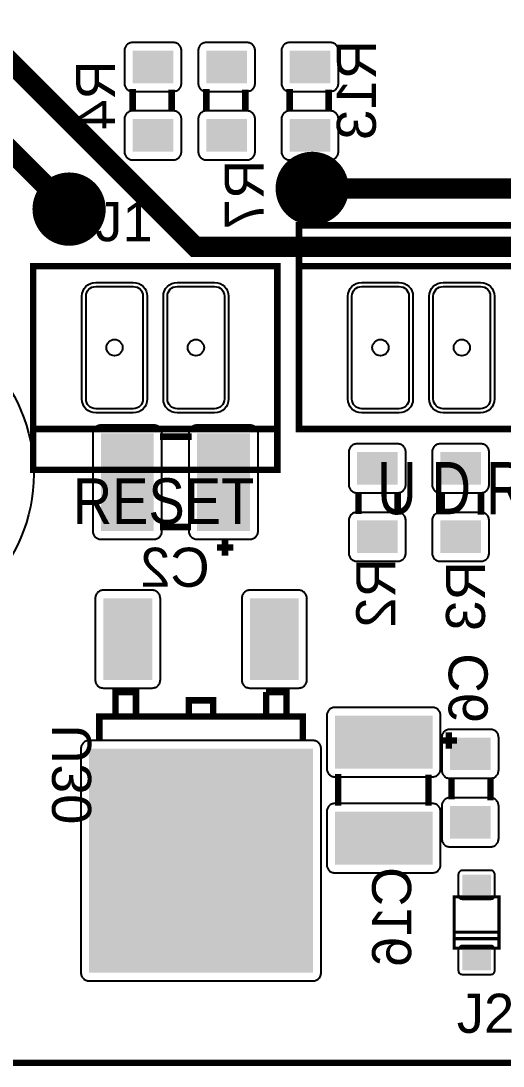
# Model space of a CAD drawing. Header units: inches. Extents: x 15 to 148, y 10 to 111.
# Drawn here: x 136.812 to 137.879, y 98.468 to 100.777 of the extents above; entities that cross this region are included whole.
import ezdxf

# ---------------------------------------------------------------- set-up
doc = ezdxf.new("R2010")
doc.units = ezdxf.units.IN
doc.header["$MEASUREMENT"] = 0
doc.layers.add('BLK_12AWG', color=7, linetype='Continuous')

# ---------------------------------------------------------------- blocks, each defined once
blk = doc.blocks.new('RPAD')
blk.add_trace([(-0.5, -0.5), (-0.5, 0.5), (0.5, -0.5), (0.5, 0.5)])
blk = doc.blocks.new('EPAD')
at = {"const_width": 0.5}
blk.add_lwpolyline([(-0.25, 0, 1), (0.25, 0, 1)], format="xyb", close=True, dxfattribs=at)
blk = doc.blocks.new('TarjetaNueva')
for points, const_width in [([(148.8404, 101.121), (152.9585, 101.121), (152.9585, 105.2273), (148.8404, 105.2273), (148.8404, 101.121)], 0.008), ([(148.8404, 101.121), (152.9585, 101.121), (152.9585, 105.2273), (148.8404, 105.2273), (148.8404, 101.121)], 0.008), ([(148.8404, 101.121), (152.9585, 101.121), (152.9585, 105.2273), (148.8404, 105.2273), (148.8404, 101.121)], 0.008), ([(149.7374, 102.1689), (149.5357, 102.3706), (149.5357, 102.4674)], 0.025), ([(150.9703, 101.6564), (150.9703, 102.0187), (150.8664, 102.1226), (149.8924, 102.1226), (149.6405, 102.3745), (149.6405, 102.4626), (149.6357, 102.4674)], 0.025), ([(150.0361, 102.1943), (150.3792, 102.1943), (150.5312, 102.3464), (150.5312, 102.463), (150.5357, 102.4674)], 0.025), ([(149.8154, 102.2884), (149.8154, 102.3164)], 0.008), ([(149.8154, 102.2884), (149.8154, 102.3164)], 0.008), ([(149.8154, 102.2884), (149.8154, 102.3164)], 0.008), ([(149.8634, 102.2884), (149.8634, 102.3154)], 0.008), ([(149.8634, 102.2884), (149.8634, 102.3154)], 0.008), ([(149.8634, 102.2884), (149.8634, 102.3154)], 0.008), ([(149.906, 102.2884), (149.906, 102.3164)], 0.008), ([(149.906, 102.2884), (149.906, 102.3164)], 0.008), ([(149.906, 102.2884), (149.906, 102.3164)], 0.008), ([(149.954, 102.2884), (149.954, 102.3154)], 0.008), ([(149.954, 102.2884), (149.954, 102.3154)], 0.008), ([(149.954, 102.2884), (149.954, 102.3154)], 0.008), ([(150.0083, 102.2884), (150.0083, 102.3164)], 0.008), ([(150.0083, 102.2884), (150.0083, 102.3164)], 0.008), ([(150.0083, 102.2884), (150.0083, 102.3164)], 0.008), ([(150.0563, 102.2884), (150.0563, 102.3154)], 0.008), ([(150.0563, 102.2884), (150.0563, 102.3154)], 0.008), ([(150.0563, 102.2884), (150.0563, 102.3154)], 0.008), ([(150.0199, 101.8989), (150.9199, 101.8989), (150.9199, 102.1489), (150.0199, 102.1489), (150.0199, 101.8989)], 0.008), ([(150.0199, 101.8989), (150.9199, 101.8989), (150.9199, 102.1489), (150.0199, 102.1489), (150.0199, 101.8989)], 0.008), ([(150.0199, 101.8989), (150.9199, 101.8989), (150.9199, 102.1489), (150.0199, 102.1489), (150.0199, 101.8989)], 0.008), ([(149.6932, 101.8489), (149.9932, 101.8489), (149.9932, 102.0989), (149.6932, 102.0989), (149.6932, 101.8489)], 0.008), ([(149.6932, 101.8489), (149.9932, 101.8489), (149.9932, 102.0989), (149.6932, 102.0989), (149.6932, 101.8489)], 0.008), ([(149.6932, 101.8489), (149.9932, 101.8489), (149.9932, 102.0989), (149.6932, 102.0989), (149.6932, 101.8489)], 0.008), ([(150.0199, 102.0989), (150.9199, 102.0989)], 0.008), ([(150.0199, 102.0989), (150.9199, 102.0989)], 0.008), ([(150.0199, 102.0989), (150.9199, 102.0989)], 0.008), ([(149.9932, 101.8989), (149.6932, 101.8989)], 0.008), ([(149.9932, 101.8989), (149.6932, 101.8989)], 0.008), ([(149.9932, 101.8989), (149.6932, 101.8989)], 0.008), ([(149.849, 101.8896), (149.888, 101.8896)], 0.008), ([(149.849, 101.8896), (149.888, 101.8896)], 0.008), ([(149.849, 101.8896), (149.888, 101.8896)], 0.008), ([(150.093, 101.8217), (150.093, 101.7947)], 0.008), ([(150.093, 101.8217), (150.093, 101.7947)], 0.008), ([(150.093, 101.8217), (150.093, 101.7947)], 0.008), ([(150.141, 101.8217), (150.141, 101.7937)], 0.008), ([(150.141, 101.8217), (150.141, 101.7937)], 0.008), ([(150.141, 101.8217), (150.141, 101.7937)], 0.008), ([(150.1954, 101.8217), (150.1954, 101.7947)], 0.008), ([(150.1954, 101.8217), (150.1954, 101.7947)], 0.008), ([(150.1954, 101.8217), (150.1954, 101.7947)], 0.008), ([(150.2434, 101.8217), (150.2434, 101.7937)], 0.008), ([(150.2434, 101.8217), (150.2434, 101.7937)], 0.008), ([(150.2434, 101.8217), (150.2434, 101.7937)], 0.008), ([(149.849, 101.7786), (149.887, 101.7786)], 0.008), ([(149.849, 101.7786), (149.887, 101.7786)], 0.008), ([(149.849, 101.7786), (149.887, 101.7786)], 0.008), ([(149.929, 101.7636), (149.929, 101.7436)], 0.008), ([(149.929, 101.7636), (149.929, 101.7436)], 0.008), ([(149.929, 101.7636), (149.929, 101.7436)], 0.008), ([(149.919, 101.7536), (149.939, 101.7536)], 0.008), ([(149.919, 101.7536), (149.939, 101.7536)], 0.008), ([(149.919, 101.7536), (149.939, 101.7536)], 0.008), ([(149.7945, 101.546), (149.7945, 101.576), (149.8195, 101.576), (149.8195, 101.546)], 0.008), ([(149.7945, 101.546), (149.7945, 101.576), (149.8195, 101.576), (149.8195, 101.546)], 0.008), ([(149.7945, 101.546), (149.7945, 101.576), (149.8195, 101.576), (149.8195, 101.546)], 0.008), ([(150.0045, 101.546), (150.0045, 101.576), (149.9795, 101.576)], 0.008), ([(149.9795, 101.546), (149.9795, 101.576)], 0.008), ([(150.0045, 101.546), (150.0045, 101.576), (149.9795, 101.576)], 0.008), ([(149.9795, 101.546), (149.9795, 101.576)], 0.008), ([(150.0045, 101.546), (150.0045, 101.576), (149.9795, 101.576)], 0.008), ([(149.9795, 101.546), (149.9795, 101.576)], 0.008), ([(149.8845, 101.546), (149.8845, 101.566), (149.9145, 101.566), (149.9145, 101.546)], 0.008), ([(149.8845, 101.546), (149.8845, 101.566), (149.9145, 101.566), (149.9145, 101.546)], 0.008), ([(149.8845, 101.546), (149.8845, 101.566), (149.9145, 101.566), (149.9145, 101.546)], 0.008), ([(149.7745, 101.516), (149.7745, 101.546), (150.0245, 101.546), (150.0245, 101.516)], 0.008), ([(149.7745, 101.516), (149.7745, 101.546), (150.0245, 101.546), (150.0245, 101.516)], 0.008), ([(149.7745, 101.516), (149.7745, 101.546), (150.0245, 101.546), (150.0245, 101.516)], 0.008), ([(150.2039, 101.5067), (150.2039, 101.5267)], 0.008), ([(150.2039, 101.5067), (150.2039, 101.5267)], 0.008), ([(150.2039, 101.5067), (150.2039, 101.5267)], 0.008), ([(150.1939, 101.5167), (150.2139, 101.5167)], 0.008), ([(150.1939, 101.5167), (150.2139, 101.5167)], 0.008), ([(150.1939, 101.5167), (150.2139, 101.5167)], 0.008), ([(150.0679, 101.4367), (150.0679, 101.4757)], 0.008), ([(150.0679, 101.4367), (150.0679, 101.4757)], 0.008), ([(150.0679, 101.4367), (150.0679, 101.4757)], 0.008), ([(150.1789, 101.4367), (150.1789, 101.4747)], 0.008), ([(150.1789, 101.4367), (150.1789, 101.4747)], 0.008), ([(150.1789, 101.4367), (150.1789, 101.4747)], 0.008), ([(150.2072, 101.4713), (150.2072, 101.4443)], 0.008), ([(150.2072, 101.4713), (150.2072, 101.4443)], 0.008), ([(150.2072, 101.4713), (150.2072, 101.4443)], 0.008), ([(150.2552, 101.4713), (150.2552, 101.4433)], 0.008), ([(150.2552, 101.4713), (150.2552, 101.4433)], 0.008), ([(150.2552, 101.4713), (150.2552, 101.4433)], 0.008), ([(150.2105, 101.2617), (150.2656, 101.2617), (150.2656, 101.3247), (150.2105, 101.3247), (150.2105, 101.2617)], 0.004), ([(150.2105, 101.2617), (150.2656, 101.2617), (150.2656, 101.3247), (150.2105, 101.3247), (150.2105, 101.2617)], 0.004), ([(150.2105, 101.2617), (150.2656, 101.2617), (150.2656, 101.3247), (150.2105, 101.3247), (150.2105, 101.2617)], 0.004), ([(150.2656, 101.2814), (150.2105, 101.2814)], 0.004), ([(150.2656, 101.2814), (150.2105, 101.2814)], 0.004), ([(150.2656, 101.2814), (150.2105, 101.2814)], 0.004), ([(150.2656, 101.2735), (150.2105, 101.2735)], 0.004), ([(150.2656, 101.2735), (150.2105, 101.2735)], 0.004), ([(150.2656, 101.2735), (150.2105, 101.2735)], 0.004)]:
    blk.add_lwpolyline(points, dxfattribs=dict(const_width=const_width))
for points in [[(149.8754, 102.3234), (149.8754, 102.3634), (149.8754, 102.3645), (149.8752, 102.3655), (149.875, 102.3664), (149.8746, 102.3674), (149.8742, 102.3682), (149.8737, 102.3691), (149.8732, 102.3698), (149.8725, 102.3705), (149.8718, 102.3712), (149.871, 102.3717), (149.8702, 102.3722), (149.8693, 102.3727), (149.8684, 102.373), (149.8675, 102.3732), (149.8665, 102.3734), (149.8654, 102.3734), (149.8154, 102.3734), (149.8144, 102.3734), (149.8134, 102.3732), (149.8124, 102.373), (149.8115, 102.3727), (149.8106, 102.3722), (149.8098, 102.3717), (149.809, 102.3712), (149.8083, 102.3705), (149.8077, 102.3698), (149.8071, 102.3691), (149.8066, 102.3682), (149.8062, 102.3674), (149.8059, 102.3664), (149.8056, 102.3655), (149.8055, 102.3645), (149.8054, 102.3634), (149.8054, 102.3234), (149.8055, 102.3224), (149.8056, 102.3214), (149.8059, 102.3204), (149.8062, 102.3195), (149.8066, 102.3186), (149.8071, 102.3178), (149.8077, 102.317), (149.8083, 102.3163), (149.809, 102.3157), (149.8098, 102.3151), (149.8106, 102.3146), (149.8115, 102.3142), (149.8124, 102.3139), (149.8134, 102.3136), (149.8144, 102.3135), (149.8154, 102.3134), (149.8654, 102.3134), (149.8665, 102.3135), (149.8675, 102.3136), (149.8684, 102.3139), (149.8693, 102.3142), (149.8702, 102.3146), (149.871, 102.3151), (149.8718, 102.3157), (149.8725, 102.3163), (149.8732, 102.317), (149.8737, 102.3178), (149.8742, 102.3186), (149.8746, 102.3195), (149.875, 102.3204), (149.8752, 102.3214), (149.8754, 102.3224), (149.8754, 102.3234)], [(149.966, 102.3234), (149.966, 102.3634), (149.9659, 102.3645), (149.9658, 102.3655), (149.9655, 102.3664), (149.9652, 102.3674), (149.9648, 102.3682), (149.9643, 102.3691), (149.9637, 102.3698), (149.9631, 102.3705), (149.9624, 102.3712), (149.9616, 102.3717), (149.9608, 102.3722), (149.9599, 102.3727), (149.959, 102.373), (149.958, 102.3732), (149.957, 102.3734), (149.956, 102.3734), (149.906, 102.3734), (149.9049, 102.3734), (149.9039, 102.3732), (149.903, 102.373), (149.902, 102.3727), (149.9012, 102.3722), (149.9003, 102.3717), (149.8996, 102.3712), (149.8989, 102.3705), (149.8982, 102.3698), (149.8976, 102.3691), (149.8972, 102.3682), (149.8967, 102.3674), (149.8964, 102.3664), (149.8962, 102.3655), (149.896, 102.3645), (149.896, 102.3634), (149.896, 102.3234), (149.896, 102.3224), (149.8962, 102.3214), (149.8964, 102.3204), (149.8967, 102.3195), (149.8972, 102.3186), (149.8976, 102.3178), (149.8982, 102.317), (149.8989, 102.3163), (149.8996, 102.3157), (149.9003, 102.3151), (149.9012, 102.3146), (149.902, 102.3142), (149.903, 102.3139), (149.9039, 102.3136), (149.9049, 102.3135), (149.906, 102.3134), (149.956, 102.3134), (149.957, 102.3135), (149.958, 102.3136), (149.959, 102.3139), (149.9599, 102.3142), (149.9608, 102.3146), (149.9616, 102.3151), (149.9624, 102.3157), (149.9631, 102.3163), (149.9637, 102.317), (149.9643, 102.3178), (149.9648, 102.3186), (149.9652, 102.3195), (149.9655, 102.3204), (149.9658, 102.3214), (149.9659, 102.3224), (149.966, 102.3234)], [(150.0683, 102.3234), (150.0683, 102.3634), (150.0683, 102.3645), (150.0681, 102.3655), (150.0679, 102.3664), (150.0676, 102.3674), (150.0671, 102.3682), (150.0666, 102.3691), (150.0661, 102.3698), (150.0654, 102.3705), (150.0647, 102.3712), (150.064, 102.3717), (150.0631, 102.3722), (150.0623, 102.3727), (150.0613, 102.373), (150.0604, 102.3732), (150.0594, 102.3734), (150.0583, 102.3734), (150.0083, 102.3734), (150.0073, 102.3734), (150.0063, 102.3732), (150.0053, 102.373), (150.0044, 102.3727), (150.0035, 102.3722), (150.0027, 102.3717), (150.0019, 102.3712), (150.0012, 102.3705), (150.0006, 102.3698), (150, 102.3691), (149.9995, 102.3682), (149.9991, 102.3674), (149.9988, 102.3664), (149.9985, 102.3655), (149.9984, 102.3645), (149.9983, 102.3634), (149.9983, 102.3234), (149.9984, 102.3224), (149.9985, 102.3214), (149.9988, 102.3204), (149.9991, 102.3195), (149.9995, 102.3186), (150, 102.3178), (150.0006, 102.317), (150.0012, 102.3163), (150.0019, 102.3157), (150.0027, 102.3151), (150.0035, 102.3146), (150.0044, 102.3142), (150.0053, 102.3139), (150.0063, 102.3136), (150.0073, 102.3135), (150.0083, 102.3134), (150.0583, 102.3134), (150.0594, 102.3135), (150.0604, 102.3136), (150.0613, 102.3139), (150.0623, 102.3142), (150.0631, 102.3146), (150.064, 102.3151), (150.0647, 102.3157), (150.0654, 102.3163), (150.0661, 102.317), (150.0666, 102.3178), (150.0671, 102.3186), (150.0676, 102.3195), (150.0679, 102.3204), (150.0681, 102.3214), (150.0683, 102.3224), (150.0683, 102.3234)], [(149.8754, 102.2394), (149.8754, 102.2794), (149.8754, 102.2805), (149.8752, 102.2815), (149.875, 102.2824), (149.8746, 102.2834), (149.8742, 102.2842), (149.8737, 102.2851), (149.8732, 102.2858), (149.8725, 102.2865), (149.8718, 102.2872), (149.871, 102.2877), (149.8702, 102.2882), (149.8693, 102.2887), (149.8684, 102.289), (149.8675, 102.2892), (149.8665, 102.2894), (149.8654, 102.2894), (149.8154, 102.2894), (149.8144, 102.2894), (149.8134, 102.2892), (149.8124, 102.289), (149.8115, 102.2887), (149.8106, 102.2882), (149.8098, 102.2877), (149.809, 102.2872), (149.8083, 102.2865), (149.8077, 102.2858), (149.8071, 102.2851), (149.8066, 102.2842), (149.8062, 102.2834), (149.8059, 102.2824), (149.8056, 102.2815), (149.8055, 102.2805), (149.8054, 102.2794), (149.8054, 102.2394), (149.8055, 102.2384), (149.8056, 102.2374), (149.8059, 102.2364), (149.8062, 102.2355), (149.8066, 102.2346), (149.8071, 102.2338), (149.8077, 102.233), (149.8083, 102.2323), (149.809, 102.2317), (149.8098, 102.2311), (149.8106, 102.2306), (149.8115, 102.2302), (149.8124, 102.2299), (149.8134, 102.2296), (149.8144, 102.2295), (149.8154, 102.2294), (149.8654, 102.2294), (149.8665, 102.2295), (149.8675, 102.2296), (149.8684, 102.2299), (149.8693, 102.2302), (149.8702, 102.2306), (149.871, 102.2311), (149.8718, 102.2317), (149.8725, 102.2323), (149.8732, 102.233), (149.8737, 102.2338), (149.8742, 102.2346), (149.8746, 102.2355), (149.875, 102.2364), (149.8752, 102.2374), (149.8754, 102.2384), (149.8754, 102.2394)], [(149.966, 102.2394), (149.966, 102.2794), (149.9659, 102.2805), (149.9658, 102.2815), (149.9655, 102.2824), (149.9652, 102.2834), (149.9648, 102.2842), (149.9643, 102.2851), (149.9637, 102.2858), (149.9631, 102.2865), (149.9624, 102.2872), (149.9616, 102.2877), (149.9608, 102.2882), (149.9599, 102.2887), (149.959, 102.289), (149.958, 102.2892), (149.957, 102.2894), (149.956, 102.2894), (149.906, 102.2894), (149.9049, 102.2894), (149.9039, 102.2892), (149.903, 102.289), (149.902, 102.2887), (149.9012, 102.2882), (149.9003, 102.2877), (149.8996, 102.2872), (149.8989, 102.2865), (149.8982, 102.2858), (149.8976, 102.2851), (149.8972, 102.2842), (149.8967, 102.2834), (149.8964, 102.2824), (149.8962, 102.2815), (149.896, 102.2805), (149.896, 102.2794), (149.896, 102.2394), (149.896, 102.2384), (149.8962, 102.2374), (149.8964, 102.2364), (149.8967, 102.2355), (149.8972, 102.2346), (149.8976, 102.2338), (149.8982, 102.233), (149.8989, 102.2323), (149.8996, 102.2317), (149.9003, 102.2311), (149.9012, 102.2306), (149.902, 102.2302), (149.903, 102.2299), (149.9039, 102.2296), (149.9049, 102.2295), (149.906, 102.2294), (149.956, 102.2294), (149.957, 102.2295), (149.958, 102.2296), (149.959, 102.2299), (149.9599, 102.2302), (149.9608, 102.2306), (149.9616, 102.2311), (149.9624, 102.2317), (149.9631, 102.2323), (149.9637, 102.233), (149.9643, 102.2338), (149.9648, 102.2346), (149.9652, 102.2355), (149.9655, 102.2364), (149.9658, 102.2374), (149.9659, 102.2384), (149.966, 102.2394)], [(150.0683, 102.2394), (150.0683, 102.2794), (150.0683, 102.2805), (150.0681, 102.2815), (150.0679, 102.2824), (150.0676, 102.2834), (150.0671, 102.2842), (150.0666, 102.2851), (150.0661, 102.2858), (150.0654, 102.2865), (150.0647, 102.2872), (150.064, 102.2877), (150.0631, 102.2882), (150.0623, 102.2887), (150.0613, 102.289), (150.0604, 102.2892), (150.0594, 102.2894), (150.0583, 102.2894), (150.0083, 102.2894), (150.0073, 102.2894), (150.0063, 102.2892), (150.0053, 102.289), (150.0044, 102.2887), (150.0035, 102.2882), (150.0027, 102.2877), (150.0019, 102.2872), (150.0012, 102.2865), (150.0006, 102.2858), (150, 102.2851), (149.9995, 102.2842), (149.9991, 102.2834), (149.9988, 102.2824), (149.9985, 102.2815), (149.9984, 102.2805), (149.9983, 102.2794), (149.9983, 102.2394), (149.9984, 102.2384), (149.9985, 102.2374), (149.9988, 102.2364), (149.9991, 102.2355), (149.9995, 102.2346), (150, 102.2338), (150.0006, 102.233), (150.0012, 102.2323), (150.0019, 102.2317), (150.0027, 102.2311), (150.0035, 102.2306), (150.0044, 102.2302), (150.0053, 102.2299), (150.0063, 102.2296), (150.0073, 102.2295), (150.0083, 102.2294), (150.0583, 102.2294), (150.0594, 102.2295), (150.0604, 102.2296), (150.0613, 102.2299), (150.0623, 102.2302), (150.0631, 102.2306), (150.064, 102.2311), (150.0647, 102.2317), (150.0654, 102.2323), (150.0661, 102.233), (150.0666, 102.2338), (150.0671, 102.2346), (150.0676, 102.2355), (150.0679, 102.2364), (150.0681, 102.2374), (150.0683, 102.2384), (150.0683, 102.2394)], [(149.8162, 101.9189), (149.7702, 101.9189), (149.7667, 101.9193), (149.7635, 101.9202), (149.7606, 101.9218), (149.7581, 101.9238), (149.756, 101.9264), (149.7545, 101.9292), (149.7535, 101.9325), (149.7532, 101.9359), (149.7532, 102.0619), (149.7535, 102.0654), (149.7545, 102.0686), (149.756, 102.0715), (149.7581, 102.074), (149.7606, 102.0761), (149.7635, 102.0776), (149.7667, 102.0786), (149.7702, 102.0789), (149.8162, 102.0789), (149.8196, 102.0786), (149.8229, 102.0776), (149.8258, 102.0761), (149.8283, 102.074), (149.8303, 102.0715), (149.8319, 102.0686), (149.8328, 102.0654), (149.8332, 102.0619), (149.8332, 101.9359), (149.8328, 101.9325), (149.8319, 101.9292), (149.8303, 101.9264), (149.8283, 101.9238), (149.8258, 101.9218), (149.8229, 101.9202), (149.8196, 101.9193), (149.8162, 101.9189)], [(149.8162, 101.9239), (149.7702, 101.9239), (149.7677, 101.9242), (149.7654, 101.9249), (149.7634, 101.926), (149.7616, 101.9274), (149.7602, 101.9292), (149.7591, 101.9312), (149.7584, 101.9335), (149.7582, 101.9359), (149.7582, 102.0619), (149.7584, 102.0644), (149.7591, 102.0667), (149.7602, 102.0687), (149.7616, 102.0705), (149.7634, 102.0719), (149.7654, 102.073), (149.7677, 102.0737), (149.7702, 102.0739), (149.8162, 102.0739), (149.8186, 102.0737), (149.8209, 102.073), (149.8229, 102.0719), (149.8247, 102.0705), (149.8262, 102.0687), (149.8272, 102.0667), (149.8279, 102.0644), (149.8282, 102.0619), (149.8282, 101.9359), (149.8279, 101.9335), (149.8272, 101.9312), (149.8262, 101.9292), (149.8247, 101.9274), (149.8229, 101.926), (149.8209, 101.9249), (149.8186, 101.9242), (149.8162, 101.9239)], [(149.9162, 101.9189), (149.8702, 101.9189), (149.8667, 101.9193), (149.8635, 101.9202), (149.8606, 101.9218), (149.8581, 101.9238), (149.856, 101.9264), (149.8545, 101.9292), (149.8535, 101.9325), (149.8532, 101.9359), (149.8532, 102.0619), (149.8535, 102.0654), (149.8545, 102.0686), (149.856, 102.0715), (149.8581, 102.074), (149.8606, 102.0761), (149.8635, 102.0776), (149.8667, 102.0786), (149.8702, 102.0789), (149.9162, 102.0789), (149.9196, 102.0786), (149.9229, 102.0776), (149.9258, 102.0761), (149.9283, 102.074), (149.9303, 102.0715), (149.9319, 102.0686), (149.9328, 102.0654), (149.9332, 102.0619), (149.9332, 101.9359), (149.9328, 101.9325), (149.9319, 101.9292), (149.9303, 101.9264), (149.9283, 101.9238), (149.9258, 101.9218), (149.9229, 101.9202), (149.9196, 101.9193), (149.9162, 101.9189)], [(149.9162, 101.9239), (149.8702, 101.9239), (149.8677, 101.9242), (149.8654, 101.9249), (149.8634, 101.926), (149.8616, 101.9274), (149.8602, 101.9292), (149.8591, 101.9312), (149.8584, 101.9335), (149.8582, 101.9359), (149.8582, 102.0619), (149.8584, 102.0644), (149.8591, 102.0667), (149.8602, 102.0687), (149.8616, 102.0705), (149.8634, 102.0719), (149.8654, 102.073), (149.8677, 102.0737), (149.8702, 102.0739), (149.9162, 102.0739), (149.9186, 102.0737), (149.9209, 102.073), (149.9229, 102.0719), (149.9247, 102.0705), (149.9262, 102.0687), (149.9272, 102.0667), (149.9279, 102.0644), (149.9282, 102.0619), (149.9282, 101.9359), (149.9279, 101.9335), (149.9272, 101.9312), (149.9262, 101.9292), (149.9247, 101.9274), (149.9229, 101.926), (149.9209, 101.9249), (149.9186, 101.9242), (149.9162, 101.9239)], [(150.0969, 102.0789), (150.1429, 102.0789), (150.1464, 102.0786), (150.1496, 102.0776), (150.1525, 102.0761), (150.155, 102.074), (150.1571, 102.0715), (150.1586, 102.0686), (150.1596, 102.0654), (150.1599, 102.0619), (150.1599, 101.9359), (150.1596, 101.9325), (150.1586, 101.9292), (150.1571, 101.9264), (150.155, 101.9238), (150.1525, 101.9218), (150.1496, 101.9202), (150.1464, 101.9193), (150.1429, 101.9189), (150.0969, 101.9189), (150.0935, 101.9193), (150.0903, 101.9202), (150.0874, 101.9218), (150.0849, 101.9238), (150.0828, 101.9264), (150.0813, 101.9292), (150.0803, 101.9325), (150.0799, 101.9359), (150.0799, 102.0619), (150.0803, 102.0654), (150.0813, 102.0686), (150.0828, 102.0715), (150.0849, 102.074), (150.0874, 102.0761), (150.0903, 102.0776), (150.0935, 102.0786), (150.0969, 102.0789)], [(150.0969, 102.0739), (150.1429, 102.0739), (150.1454, 102.0737), (150.1477, 102.073), (150.1497, 102.0719), (150.1515, 102.0705), (150.1529, 102.0687), (150.154, 102.0667), (150.1547, 102.0644), (150.1549, 102.0619), (150.1549, 101.9359), (150.1547, 101.9335), (150.154, 101.9312), (150.1529, 101.9292), (150.1515, 101.9274), (150.1497, 101.926), (150.1477, 101.9249), (150.1454, 101.9242), (150.1429, 101.9239), (150.0969, 101.9239), (150.0945, 101.9242), (150.0922, 101.9249), (150.0902, 101.926), (150.0884, 101.9274), (150.087, 101.9292), (150.0859, 101.9312), (150.0852, 101.9335), (150.0849, 101.9359), (150.0849, 102.0619), (150.0852, 102.0644), (150.0859, 102.0667), (150.087, 102.0687), (150.0884, 102.0705), (150.0902, 102.0719), (150.0922, 102.073), (150.0945, 102.0737), (150.0969, 102.0739)], [(150.1969, 102.0789), (150.2429, 102.0789), (150.2464, 102.0786), (150.2496, 102.0776), (150.2525, 102.0761), (150.255, 102.074), (150.2571, 102.0715), (150.2586, 102.0686), (150.2596, 102.0654), (150.2599, 102.0619), (150.2599, 101.9359), (150.2596, 101.9325), (150.2586, 101.9292), (150.2571, 101.9264), (150.255, 101.9238), (150.2525, 101.9218), (150.2496, 101.9202), (150.2464, 101.9193), (150.2429, 101.9189), (150.1969, 101.9189), (150.1935, 101.9193), (150.1903, 101.9202), (150.1874, 101.9218), (150.1849, 101.9238), (150.1828, 101.9264), (150.1813, 101.9292), (150.1803, 101.9325), (150.1799, 101.9359), (150.1799, 102.0619), (150.1803, 102.0654), (150.1813, 102.0686), (150.1828, 102.0715), (150.1849, 102.074), (150.1874, 102.0761), (150.1903, 102.0776), (150.1935, 102.0786), (150.1969, 102.0789)], [(150.1969, 102.0739), (150.2429, 102.0739), (150.2454, 102.0737), (150.2477, 102.073), (150.2497, 102.0719), (150.2515, 102.0705), (150.2529, 102.0687), (150.254, 102.0667), (150.2547, 102.0644), (150.2549, 102.0619), (150.2549, 101.9359), (150.2547, 101.9335), (150.254, 101.9312), (150.2529, 101.9292), (150.2515, 101.9274), (150.2497, 101.926), (150.2477, 101.9249), (150.2454, 101.9242), (150.2429, 101.9239), (150.1969, 101.9239), (150.1945, 101.9242), (150.1922, 101.9249), (150.1902, 101.926), (150.1884, 101.9274), (150.187, 101.9292), (150.1859, 101.9312), (150.1852, 101.9335), (150.1849, 101.9359), (150.1849, 102.0619), (150.1852, 102.0644), (150.1859, 102.0667), (150.187, 102.0687), (150.1884, 102.0705), (150.1902, 102.0719), (150.1922, 102.073), (150.1945, 102.0737), (150.1969, 102.0739)], [(149.7765, 101.7636), (149.8415, 101.7636), (149.8426, 101.7636), (149.8436, 101.7638), (149.8445, 101.764), (149.8455, 101.7644), (149.8463, 101.7648), (149.8472, 101.7653), (149.8479, 101.7658), (149.8486, 101.7665), (149.8493, 101.7672), (149.8498, 101.7679), (149.8503, 101.7688), (149.8508, 101.7696), (149.8511, 101.7706), (149.8513, 101.7715), (149.8515, 101.7725), (149.8515, 101.7736), (149.8515, 101.8936), (149.8515, 101.8946), (149.8513, 101.8956), (149.8511, 101.8966), (149.8508, 101.8975), (149.8503, 101.8984), (149.8498, 101.8992), (149.8493, 101.9), (149.8486, 101.9007), (149.8479, 101.9013), (149.8472, 101.9019), (149.8463, 101.9024), (149.8455, 101.9028), (149.8445, 101.9031), (149.8436, 101.9034), (149.8426, 101.9035), (149.8415, 101.9036), (149.7765, 101.9036), (149.7755, 101.9035), (149.7745, 101.9034), (149.7735, 101.9031), (149.7726, 101.9028), (149.7717, 101.9024), (149.7709, 101.9019), (149.7701, 101.9013), (149.7694, 101.9007), (149.7688, 101.9), (149.7682, 101.8992), (149.7677, 101.8984), (149.7673, 101.8975), (149.767, 101.8966), (149.7667, 101.8956), (149.7666, 101.8946), (149.7665, 101.8936), (149.7665, 101.7736), (149.7666, 101.7725), (149.7667, 101.7715), (149.767, 101.7706), (149.7673, 101.7696), (149.7677, 101.7688), (149.7682, 101.7679), (149.7688, 101.7672), (149.7694, 101.7665), (149.7701, 101.7658), (149.7709, 101.7653), (149.7717, 101.7648), (149.7726, 101.7644), (149.7735, 101.764), (149.7745, 101.7638), (149.7755, 101.7636), (149.7765, 101.7636)], [(149.8945, 101.7636), (149.9595, 101.7636), (149.9606, 101.7636), (149.9616, 101.7638), (149.9625, 101.764), (149.9635, 101.7644), (149.9643, 101.7648), (149.9652, 101.7653), (149.9659, 101.7658), (149.9666, 101.7665), (149.9673, 101.7672), (149.9678, 101.7679), (149.9683, 101.7688), (149.9688, 101.7696), (149.9691, 101.7706), (149.9693, 101.7715), (149.9695, 101.7725), (149.9695, 101.7736), (149.9695, 101.8936), (149.9695, 101.8946), (149.9693, 101.8956), (149.9691, 101.8966), (149.9688, 101.8975), (149.9683, 101.8984), (149.9678, 101.8992), (149.9673, 101.9), (149.9666, 101.9007), (149.9659, 101.9013), (149.9652, 101.9019), (149.9643, 101.9024), (149.9635, 101.9028), (149.9625, 101.9031), (149.9616, 101.9034), (149.9606, 101.9035), (149.9595, 101.9036), (149.8945, 101.9036), (149.8935, 101.9035), (149.8925, 101.9034), (149.8915, 101.9031), (149.8906, 101.9028), (149.8897, 101.9024), (149.8889, 101.9019), (149.8881, 101.9013), (149.8874, 101.9007), (149.8868, 101.9), (149.8862, 101.8992), (149.8857, 101.8984), (149.8853, 101.8975), (149.885, 101.8966), (149.8847, 101.8956), (149.8846, 101.8946), (149.8845, 101.8936), (149.8845, 101.7736), (149.8846, 101.7725), (149.8847, 101.7715), (149.885, 101.7706), (149.8853, 101.7696), (149.8857, 101.7688), (149.8862, 101.7679), (149.8868, 101.7672), (149.8874, 101.7665), (149.8881, 101.7658), (149.8889, 101.7653), (149.8897, 101.7648), (149.8906, 101.7644), (149.8915, 101.764), (149.8925, 101.7638), (149.8935, 101.7636), (149.8945, 101.7636)], [(150.081, 101.8707), (150.081, 101.8307), (150.0811, 101.8296), (150.0812, 101.8286), (150.0814, 101.8276), (150.0818, 101.8267), (150.0822, 101.8258), (150.0827, 101.825), (150.0833, 101.8242), (150.0839, 101.8235), (150.0846, 101.8229), (150.0854, 101.8223), (150.0862, 101.8218), (150.0871, 101.8214), (150.088, 101.8211), (150.089, 101.8209), (150.09, 101.8207), (150.091, 101.8207), (150.141, 101.8207), (150.142, 101.8207), (150.143, 101.8209), (150.144, 101.8211), (150.1449, 101.8214), (150.1458, 101.8218), (150.1466, 101.8223), (150.1474, 101.8229), (150.1481, 101.8235), (150.1488, 101.8242), (150.1493, 101.825), (150.1498, 101.8258), (150.1502, 101.8267), (150.1506, 101.8276), (150.1508, 101.8286), (150.151, 101.8296), (150.151, 101.8307), (150.151, 101.8707), (150.151, 101.8717), (150.1508, 101.8727), (150.1506, 101.8737), (150.1502, 101.8746), (150.1498, 101.8755), (150.1493, 101.8763), (150.1488, 101.8771), (150.1481, 101.8778), (150.1474, 101.8784), (150.1466, 101.879), (150.1458, 101.8795), (150.1449, 101.8799), (150.144, 101.8802), (150.143, 101.8805), (150.142, 101.8806), (150.141, 101.8807), (150.091, 101.8807), (150.09, 101.8806), (150.089, 101.8805), (150.088, 101.8802), (150.0871, 101.8799), (150.0862, 101.8795), (150.0854, 101.879), (150.0846, 101.8784), (150.0839, 101.8778), (150.0833, 101.8771), (150.0827, 101.8763), (150.0822, 101.8755), (150.0818, 101.8746), (150.0814, 101.8737), (150.0812, 101.8727), (150.0811, 101.8717), (150.081, 101.8707)], [(150.1834, 101.8707), (150.1834, 101.8307), (150.1834, 101.8296), (150.1836, 101.8286), (150.1838, 101.8276), (150.1841, 101.8267), (150.1846, 101.8258), (150.185, 101.825), (150.1856, 101.8242), (150.1863, 101.8235), (150.187, 101.8229), (150.1877, 101.8223), (150.1886, 101.8218), (150.1894, 101.8214), (150.1904, 101.8211), (150.1913, 101.8209), (150.1923, 101.8207), (150.1934, 101.8207), (150.2434, 101.8207), (150.2444, 101.8207), (150.2454, 101.8209), (150.2464, 101.8211), (150.2473, 101.8214), (150.2482, 101.8218), (150.249, 101.8223), (150.2498, 101.8229), (150.2505, 101.8235), (150.2511, 101.8242), (150.2517, 101.825), (150.2522, 101.8258), (150.2526, 101.8267), (150.2529, 101.8276), (150.2532, 101.8286), (150.2533, 101.8296), (150.2534, 101.8307), (150.2534, 101.8707), (150.2533, 101.8717), (150.2532, 101.8727), (150.2529, 101.8737), (150.2526, 101.8746), (150.2522, 101.8755), (150.2517, 101.8763), (150.2511, 101.8771), (150.2505, 101.8778), (150.2498, 101.8784), (150.249, 101.879), (150.2482, 101.8795), (150.2473, 101.8799), (150.2464, 101.8802), (150.2454, 101.8805), (150.2444, 101.8806), (150.2434, 101.8807), (150.1934, 101.8807), (150.1923, 101.8806), (150.1913, 101.8805), (150.1904, 101.8802), (150.1894, 101.8799), (150.1886, 101.8795), (150.1877, 101.879), (150.187, 101.8784), (150.1863, 101.8778), (150.1856, 101.8771), (150.185, 101.8763), (150.1846, 101.8755), (150.1841, 101.8746), (150.1838, 101.8737), (150.1836, 101.8727), (150.1834, 101.8717), (150.1834, 101.8707)], [(150.081, 101.7867), (150.081, 101.7467), (150.0811, 101.7456), (150.0812, 101.7446), (150.0814, 101.7436), (150.0818, 101.7427), (150.0822, 101.7418), (150.0827, 101.741), (150.0833, 101.7402), (150.0839, 101.7395), (150.0846, 101.7389), (150.0854, 101.7383), (150.0862, 101.7378), (150.0871, 101.7374), (150.088, 101.7371), (150.089, 101.7369), (150.09, 101.7367), (150.091, 101.7367), (150.141, 101.7367), (150.142, 101.7367), (150.143, 101.7369), (150.144, 101.7371), (150.1449, 101.7374), (150.1458, 101.7378), (150.1466, 101.7383), (150.1474, 101.7389), (150.1481, 101.7395), (150.1488, 101.7402), (150.1493, 101.741), (150.1498, 101.7418), (150.1502, 101.7427), (150.1506, 101.7436), (150.1508, 101.7446), (150.151, 101.7456), (150.151, 101.7467), (150.151, 101.7867), (150.151, 101.7877), (150.1508, 101.7887), (150.1506, 101.7897), (150.1502, 101.7906), (150.1498, 101.7915), (150.1493, 101.7923), (150.1488, 101.7931), (150.1481, 101.7938), (150.1474, 101.7944), (150.1466, 101.795), (150.1458, 101.7955), (150.1449, 101.7959), (150.144, 101.7962), (150.143, 101.7965), (150.142, 101.7966), (150.141, 101.7967), (150.091, 101.7967), (150.09, 101.7966), (150.089, 101.7965), (150.088, 101.7962), (150.0871, 101.7959), (150.0862, 101.7955), (150.0854, 101.795), (150.0846, 101.7944), (150.0839, 101.7938), (150.0833, 101.7931), (150.0827, 101.7923), (150.0822, 101.7915), (150.0818, 101.7906), (150.0814, 101.7897), (150.0812, 101.7887), (150.0811, 101.7877), (150.081, 101.7867)], [(150.1834, 101.7867), (150.1834, 101.7467), (150.1834, 101.7456), (150.1836, 101.7446), (150.1838, 101.7436), (150.1841, 101.7427), (150.1846, 101.7418), (150.185, 101.741), (150.1856, 101.7402), (150.1863, 101.7395), (150.187, 101.7389), (150.1877, 101.7383), (150.1886, 101.7378), (150.1894, 101.7374), (150.1904, 101.7371), (150.1913, 101.7369), (150.1923, 101.7367), (150.1934, 101.7367), (150.2434, 101.7367), (150.2444, 101.7367), (150.2454, 101.7369), (150.2464, 101.7371), (150.2473, 101.7374), (150.2482, 101.7378), (150.249, 101.7383), (150.2498, 101.7389), (150.2505, 101.7395), (150.2511, 101.7402), (150.2517, 101.741), (150.2522, 101.7418), (150.2526, 101.7427), (150.2529, 101.7436), (150.2532, 101.7446), (150.2533, 101.7456), (150.2534, 101.7467), (150.2534, 101.7867), (150.2533, 101.7877), (150.2532, 101.7887), (150.2529, 101.7897), (150.2526, 101.7906), (150.2522, 101.7915), (150.2517, 101.7923), (150.2511, 101.7931), (150.2505, 101.7938), (150.2498, 101.7944), (150.249, 101.795), (150.2482, 101.7955), (150.2473, 101.7959), (150.2464, 101.7962), (150.2454, 101.7965), (150.2444, 101.7966), (150.2434, 101.7967), (150.1934, 101.7967), (150.1923, 101.7966), (150.1913, 101.7965), (150.1904, 101.7962), (150.1894, 101.7959), (150.1886, 101.7955), (150.1877, 101.795), (150.187, 101.7944), (150.1863, 101.7938), (150.1856, 101.7931), (150.185, 101.7923), (150.1846, 101.7915), (150.1841, 101.7906), (150.1838, 101.7897), (150.1836, 101.7887), (150.1834, 101.7877), (150.1834, 101.7867)], [(149.7795, 101.581), (149.8395, 101.581), (149.8405, 101.5811), (149.8415, 101.5812), (149.8425, 101.5815), (149.8434, 101.5818), (149.8443, 101.5822), (149.8451, 101.5827), (149.8459, 101.5833), (149.8466, 101.5839), (149.8472, 101.5846), (149.8478, 101.5854), (149.8483, 101.5862), (149.8487, 101.5871), (149.849, 101.588), (149.8493, 101.589), (149.8494, 101.59), (149.8495, 101.591), (149.8495, 101.691), (149.8494, 101.6921), (149.8493, 101.6931), (149.849, 101.694), (149.8487, 101.6949), (149.8483, 101.6958), (149.8478, 101.6966), (149.8472, 101.6974), (149.8466, 101.6981), (149.8459, 101.6988), (149.8451, 101.6993), (149.8443, 101.6998), (149.8434, 101.7002), (149.8425, 101.7006), (149.8415, 101.7008), (149.8405, 101.701), (149.8395, 101.701), (149.7795, 101.701), (149.7784, 101.701), (149.7774, 101.7008), (149.7765, 101.7006), (149.7755, 101.7002), (149.7747, 101.6998), (149.7738, 101.6993), (149.7731, 101.6988), (149.7724, 101.6981), (149.7717, 101.6974), (149.7712, 101.6966), (149.7707, 101.6958), (149.7702, 101.6949), (149.7699, 101.694), (149.7697, 101.6931), (149.7695, 101.6921), (149.7695, 101.691), (149.7695, 101.591), (149.7695, 101.59), (149.7697, 101.589), (149.7699, 101.588), (149.7702, 101.5871), (149.7707, 101.5862), (149.7712, 101.5854), (149.7717, 101.5846), (149.7724, 101.5839), (149.7731, 101.5833), (149.7738, 101.5827), (149.7747, 101.5822), (149.7755, 101.5818), (149.7765, 101.5815), (149.7774, 101.5812), (149.7784, 101.5811), (149.7795, 101.581)], [(149.9595, 101.581), (150.0195, 101.581), (150.0205, 101.5811), (150.0215, 101.5812), (150.0225, 101.5815), (150.0234, 101.5818), (150.0243, 101.5822), (150.0251, 101.5827), (150.0259, 101.5833), (150.0266, 101.5839), (150.0272, 101.5846), (150.0278, 101.5854), (150.0283, 101.5862), (150.0287, 101.5871), (150.029, 101.588), (150.0293, 101.589), (150.0294, 101.59), (150.0295, 101.591), (150.0295, 101.691), (150.0294, 101.6921), (150.0293, 101.6931), (150.029, 101.694), (150.0287, 101.6949), (150.0283, 101.6958), (150.0278, 101.6966), (150.0272, 101.6974), (150.0266, 101.6981), (150.0259, 101.6988), (150.0251, 101.6993), (150.0243, 101.6998), (150.0234, 101.7002), (150.0225, 101.7006), (150.0215, 101.7008), (150.0205, 101.701), (150.0195, 101.701), (149.9595, 101.701), (149.9584, 101.701), (149.9574, 101.7008), (149.9565, 101.7006), (149.9555, 101.7002), (149.9547, 101.6998), (149.9538, 101.6993), (149.9531, 101.6988), (149.9524, 101.6981), (149.9517, 101.6974), (149.9512, 101.6966), (149.9507, 101.6958), (149.9502, 101.6949), (149.9499, 101.694), (149.9497, 101.6931), (149.9495, 101.6921), (149.9495, 101.691), (149.9495, 101.591), (149.9495, 101.59), (149.9497, 101.589), (149.9499, 101.588), (149.9502, 101.5871), (149.9507, 101.5862), (149.9512, 101.5854), (149.9517, 101.5846), (149.9524, 101.5839), (149.9531, 101.5833), (149.9538, 101.5827), (149.9547, 101.5822), (149.9555, 101.5818), (149.9565, 101.5815), (149.9574, 101.5812), (149.9584, 101.5811), (149.9595, 101.581)], [(150.1939, 101.4822), (150.1939, 101.5472), (150.1938, 101.5482), (150.1937, 101.5492), (150.1934, 101.5502), (150.1931, 101.5511), (150.1927, 101.552), (150.1922, 101.5528), (150.1916, 101.5536), (150.191, 101.5543), (150.1903, 101.5549), (150.1895, 101.5555), (150.1887, 101.556), (150.1878, 101.5564), (150.1869, 101.5567), (150.1859, 101.557), (150.1849, 101.5571), (150.1839, 101.5572), (150.0639, 101.5572), (150.0628, 101.5571), (150.0618, 101.557), (150.0609, 101.5567), (150.0599, 101.5564), (150.0591, 101.556), (150.0582, 101.5555), (150.0575, 101.5549), (150.0568, 101.5543), (150.0561, 101.5536), (150.0556, 101.5528), (150.0551, 101.552), (150.0547, 101.5511), (150.0543, 101.5502), (150.0541, 101.5492), (150.0539, 101.5482), (150.0539, 101.5472), (150.0539, 101.4822), (150.0539, 101.4811), (150.0541, 101.4801), (150.0543, 101.4792), (150.0547, 101.4782), (150.0551, 101.4774), (150.0556, 101.4765), (150.0561, 101.4758), (150.0568, 101.4751), (150.0575, 101.4744), (150.0582, 101.4739), (150.0591, 101.4734), (150.0599, 101.473), (150.0609, 101.4726), (150.0618, 101.4724), (150.0628, 101.4722), (150.0639, 101.4722), (150.1839, 101.4722), (150.1849, 101.4722), (150.1859, 101.4724), (150.1869, 101.4726), (150.1878, 101.473), (150.1887, 101.4734), (150.1895, 101.4739), (150.1903, 101.4744), (150.191, 101.4751), (150.1916, 101.4758), (150.1922, 101.4765), (150.1927, 101.4774), (150.1931, 101.4782), (150.1934, 101.4792), (150.1937, 101.4801), (150.1938, 101.4811), (150.1939, 101.4822)], [(150.1952, 101.5203), (150.1952, 101.4803), (150.1952, 101.4792), (150.1954, 101.4782), (150.1956, 101.4772), (150.1959, 101.4763), (150.1964, 101.4754), (150.1969, 101.4746), (150.1974, 101.4739), (150.1981, 101.4731), (150.1988, 101.4725), (150.1995, 101.4719), (150.2004, 101.4714), (150.2012, 101.471), (150.2022, 101.4707), (150.2031, 101.4705), (150.2041, 101.4703), (150.2052, 101.4703), (150.2552, 101.4703), (150.2562, 101.4703), (150.2572, 101.4705), (150.2582, 101.4707), (150.2591, 101.471), (150.26, 101.4714), (150.2608, 101.4719), (150.2616, 101.4725), (150.2623, 101.4731), (150.2629, 101.4739), (150.2635, 101.4746), (150.264, 101.4754), (150.2644, 101.4763), (150.2647, 101.4772), (150.265, 101.4782), (150.2651, 101.4792), (150.2652, 101.4803), (150.2652, 101.5203), (150.2651, 101.5213), (150.265, 101.5223), (150.2647, 101.5233), (150.2644, 101.5242), (150.264, 101.5251), (150.2635, 101.5259), (150.2629, 101.5267), (150.2623, 101.5274), (150.2616, 101.528), (150.2608, 101.5286), (150.26, 101.5291), (150.2591, 101.5295), (150.2582, 101.5298), (150.2572, 101.5301), (150.2562, 101.5302), (150.2552, 101.5303), (150.2052, 101.5303), (150.2041, 101.5302), (150.2031, 101.5301), (150.2022, 101.5298), (150.2012, 101.5295), (150.2004, 101.5291), (150.1995, 101.5286), (150.1988, 101.528), (150.1981, 101.5274), (150.1974, 101.5267), (150.1969, 101.5259), (150.1964, 101.5251), (150.1959, 101.5242), (150.1956, 101.5233), (150.1954, 101.5223), (150.1952, 101.5213), (150.1952, 101.5203)], [(149.762, 101.2215), (150.037, 101.2215), (150.038, 101.2216), (150.039, 101.2217), (150.04, 101.222), (150.0409, 101.2223), (150.0418, 101.2227), (150.0426, 101.2232), (150.0434, 101.2238), (150.0441, 101.2244), (150.0447, 101.2251), (150.0453, 101.2259), (150.0458, 101.2267), (150.0462, 101.2276), (150.0465, 101.2285), (150.0468, 101.2295), (150.0469, 101.2305), (150.047, 101.2315), (150.047, 101.5065), (150.0469, 101.5076), (150.0468, 101.5086), (150.0465, 101.5095), (150.0462, 101.5104), (150.0458, 101.5113), (150.0453, 101.5121), (150.0447, 101.5129), (150.0441, 101.5136), (150.0434, 101.5143), (150.0426, 101.5148), (150.0418, 101.5153), (150.0409, 101.5157), (150.04, 101.5161), (150.039, 101.5163), (150.038, 101.5165), (150.037, 101.5165), (149.762, 101.5165), (149.7609, 101.5165), (149.7599, 101.5163), (149.759, 101.5161), (149.758, 101.5157), (149.7572, 101.5153), (149.7563, 101.5148), (149.7556, 101.5143), (149.7549, 101.5136), (149.7542, 101.5129), (149.7537, 101.5121), (149.7532, 101.5113), (149.7527, 101.5104), (149.7524, 101.5095), (149.7522, 101.5086), (149.752, 101.5076), (149.752, 101.5065), (149.752, 101.2315), (149.752, 101.2305), (149.7522, 101.2295), (149.7524, 101.2285), (149.7527, 101.2276), (149.7532, 101.2267), (149.7537, 101.2259), (149.7542, 101.2251), (149.7549, 101.2244), (149.7556, 101.2238), (149.7563, 101.2232), (149.7572, 101.2227), (149.758, 101.2223), (149.759, 101.222), (149.7599, 101.2217), (149.7609, 101.2216), (149.762, 101.2215)], [(150.1952, 101.4363), (150.1952, 101.3963), (150.1952, 101.3952), (150.1954, 101.3942), (150.1956, 101.3932), (150.1959, 101.3923), (150.1964, 101.3914), (150.1969, 101.3906), (150.1974, 101.3899), (150.1981, 101.3891), (150.1988, 101.3885), (150.1995, 101.3879), (150.2004, 101.3874), (150.2012, 101.387), (150.2022, 101.3867), (150.2031, 101.3865), (150.2041, 101.3863), (150.2052, 101.3863), (150.2552, 101.3863), (150.2562, 101.3863), (150.2572, 101.3865), (150.2582, 101.3867), (150.2591, 101.387), (150.26, 101.3874), (150.2608, 101.3879), (150.2616, 101.3885), (150.2623, 101.3891), (150.2629, 101.3899), (150.2635, 101.3906), (150.264, 101.3914), (150.2644, 101.3923), (150.2647, 101.3932), (150.265, 101.3942), (150.2651, 101.3952), (150.2652, 101.3963), (150.2652, 101.4363), (150.2651, 101.4373), (150.265, 101.4383), (150.2647, 101.4393), (150.2644, 101.4402), (150.264, 101.4411), (150.2635, 101.4419), (150.2629, 101.4427), (150.2623, 101.4434), (150.2616, 101.444), (150.2608, 101.4446), (150.26, 101.4451), (150.2591, 101.4455), (150.2582, 101.4458), (150.2572, 101.4461), (150.2562, 101.4462), (150.2552, 101.4463), (150.2052, 101.4463), (150.2041, 101.4462), (150.2031, 101.4461), (150.2022, 101.4458), (150.2012, 101.4455), (150.2004, 101.4451), (150.1995, 101.4446), (150.1988, 101.444), (150.1981, 101.4434), (150.1974, 101.4427), (150.1969, 101.4419), (150.1964, 101.4411), (150.1959, 101.4402), (150.1956, 101.4393), (150.1954, 101.4383), (150.1952, 101.4373), (150.1952, 101.4363)], [(150.1939, 101.3642), (150.1939, 101.4292), (150.1938, 101.4302), (150.1937, 101.4312), (150.1934, 101.4322), (150.1931, 101.4331), (150.1927, 101.434), (150.1922, 101.4348), (150.1916, 101.4356), (150.191, 101.4363), (150.1903, 101.4369), (150.1895, 101.4375), (150.1887, 101.438), (150.1878, 101.4384), (150.1869, 101.4387), (150.1859, 101.439), (150.1849, 101.4391), (150.1839, 101.4392), (150.0639, 101.4392), (150.0628, 101.4391), (150.0618, 101.439), (150.0609, 101.4387), (150.0599, 101.4384), (150.0591, 101.438), (150.0582, 101.4375), (150.0575, 101.4369), (150.0568, 101.4363), (150.0561, 101.4356), (150.0556, 101.4348), (150.0551, 101.434), (150.0547, 101.4331), (150.0543, 101.4322), (150.0541, 101.4312), (150.0539, 101.4302), (150.0539, 101.4292), (150.0539, 101.3642), (150.0539, 101.3631), (150.0541, 101.3621), (150.0543, 101.3612), (150.0547, 101.3602), (150.0551, 101.3594), (150.0556, 101.3585), (150.0561, 101.3578), (150.0568, 101.3571), (150.0575, 101.3564), (150.0582, 101.3559), (150.0591, 101.3554), (150.0599, 101.355), (150.0609, 101.3546), (150.0618, 101.3544), (150.0628, 101.3542), (150.0639, 101.3542), (150.1839, 101.3542), (150.1849, 101.3542), (150.1859, 101.3544), (150.1869, 101.3546), (150.1878, 101.355), (150.1887, 101.3554), (150.1895, 101.3559), (150.1903, 101.3564), (150.191, 101.3571), (150.1916, 101.3578), (150.1922, 101.3585), (150.1927, 101.3594), (150.1931, 101.3602), (150.1934, 101.3612), (150.1937, 101.3621), (150.1938, 101.3631), (150.1939, 101.3642)], [(150.2606, 101.327), (150.2606, 101.352), (150.2605, 101.353), (150.2602, 101.3539), (150.2597, 101.3548), (150.2591, 101.3555), (150.2584, 101.3561), (150.2575, 101.3566), (150.2566, 101.3569), (150.2556, 101.357), (150.2206, 101.357), (150.2195, 101.3569), (150.2186, 101.3566), (150.2177, 101.3561), (150.217, 101.3555), (150.2164, 101.3548), (150.2159, 101.3539), (150.2157, 101.353), (150.2156, 101.352), (150.2156, 101.327), (150.2157, 101.3259), (150.2159, 101.325), (150.2164, 101.3241), (150.217, 101.3234), (150.2177, 101.3228), (150.2186, 101.3224), (150.2195, 101.3221), (150.2206, 101.322), (150.2556, 101.322), (150.2566, 101.3221), (150.2575, 101.3224), (150.2584, 101.3228), (150.2591, 101.3234), (150.2597, 101.3241), (150.2602, 101.325), (150.2605, 101.3259), (150.2606, 101.327)], [(150.2606, 101.2345), (150.2606, 101.2595), (150.2605, 101.2605), (150.2602, 101.2614), (150.2597, 101.2623), (150.2591, 101.263), (150.2584, 101.2636), (150.2575, 101.2641), (150.2566, 101.2644), (150.2556, 101.2645), (150.2206, 101.2645), (150.2195, 101.2644), (150.2186, 101.2641), (150.2177, 101.2636), (150.217, 101.263), (150.2164, 101.2623), (150.2159, 101.2614), (150.2157, 101.2605), (150.2156, 101.2595), (150.2156, 101.2345), (150.2157, 101.2334), (150.2159, 101.2325), (150.2164, 101.2316), (150.217, 101.2309), (150.2177, 101.2303), (150.2186, 101.2299), (150.2195, 101.2296), (150.2206, 101.2295), (150.2556, 101.2295), (150.2566, 101.2296), (150.2575, 101.2299), (150.2584, 101.2303), (150.2591, 101.2309), (150.2597, 101.2316), (150.2602, 101.2325), (150.2605, 101.2334), (150.2606, 101.2345)]]:
    blk.add_lwpolyline(points, close=True)
for centre, radius in [((150.0361, 102.1943), 0.025), ((149.7374, 102.1689), 0.025), ((149.494, 101.8438), 0.2), ((149.494, 101.8438), 0.2), ((149.494, 101.8438), 0.2), ((149.7932, 101.9989), 0.01), ((149.8932, 101.9989), 0.01), ((150.1199, 101.9989), 0.01), ((150.2199, 101.9989), 0.01)]:
    blk.add_circle(centre, radius)
for p, xscale, yscale, rotation in [((149.8404, 102.3434), 0.04, 0.05, 270), ((149.931, 102.3434), 0.04, 0.05, 270), ((150.0333, 102.3434), 0.04, 0.05, 270), ((149.8404, 102.2594), 0.04, 0.05, 270), ((149.931, 102.2594), 0.04, 0.05, 270), ((150.0333, 102.2594), 0.04, 0.05, 270), ((149.809, 101.8336), 0.065, 0.12, 180), ((149.927, 101.8336), 0.065, 0.12, 180), ((150.116, 101.8507), 0.04, 0.05, 90), ((150.2184, 101.8507), 0.04, 0.05, 90), ((150.116, 101.7667), 0.04, 0.05, 90), ((150.2184, 101.7667), 0.04, 0.05, 90), ((149.8095, 101.641), 0.06, 0.1, 180), ((149.9895, 101.641), 0.06, 0.1, 180), ((150.1239, 101.5147), 0.065, 0.12, 270), ((150.2302, 101.5003), 0.04, 0.05, 90), ((149.8995, 101.369), 0.275, 0.275, 180), ((150.2302, 101.4163), 0.04, 0.05, 90), ((150.1239, 101.3967), 0.065, 0.12, 270), ((150.2381, 101.3395), 0.025, 0.035, 270), ((150.2381, 101.247), 0.025, 0.035, 270)]:
    blk.add_blockref('RPAD', p, dxfattribs=dict(xscale=xscale, yscale=yscale, rotation=rotation))
for p, xscale, yscale in [((150.0361, 102.1943), 0.09, 0.09), ((150.0361, 102.1943), 0.07, 0.07), ((149.7374, 102.1689), 0.09, 0.09), ((149.7374, 102.1689), 0.07, 0.07)]:
    blk.add_blockref('EPAD', p, dxfattribs=dict(xscale=xscale, yscale=yscale))
at = {"text_generation_flag": 2, "width": 1.041667}
for s, p in [('R13', (150.1143, 102.3764)), ('R13', (150.1143, 102.3764)), ('R13', (150.1143, 102.3764)), ('R4', (149.7939, 102.3514)), ('R4', (149.7939, 102.3514)), ('R4', (149.7939, 102.3514)), ('R7', (149.9765, 102.2294)), ('R7', (149.9765, 102.2294)), ('R7', (149.9765, 102.2294)), ('R2', (150.1381, 101.7405)), ('R2', (150.1381, 101.7405)), ('R2', (150.1381, 101.7405)), ('R3', (150.2484, 101.7366)), ('R3', (150.2484, 101.7366)), ('R3', (150.2484, 101.7366)), ('C6', (150.2517, 101.6238)), ('C6', (150.2517, 101.6238)), ('C6', (150.2517, 101.6238)), ('U30', (149.7645, 101.5363)), ('U30', (149.7645, 101.5363)), ('U30', (149.7645, 101.5363)), ('C16', (150.1577, 101.3614)), ('C16', (150.1577, 101.3614)), ('C16', (150.1577, 101.3614))]:
    blk.add_text(s, height=0.048, rotation=90, dxfattribs=at).set_placement(p)
for s, height, width, p in [('J1', 0.048, 1.041667, (149.7695, 102.1295)), ('J1', 0.048, 1.041667, (149.7695, 102.1295)), ('J1', 0.048, 1.041667, (149.7695, 102.1295)), ('U D R L - - - -', 0.064, 0.78125, (150.116, 101.7944)), ('U D R L - - - -', 0.064, 0.78125, (150.116, 101.7944)), ('U D R L - - - -', 0.064, 0.78125, (150.116, 101.7944)), ('RESET', 0.056, 0.892857, (149.742, 101.7824)), ('RESET', 0.056, 0.892857, (149.742, 101.7824)), ('RESET', 0.056, 0.892857, (149.742, 101.7824)), ('J2', 0.048, 1.041667, (150.2137, 101.1578)), ('J2', 0.048, 1.041667, (150.2137, 101.1578)), ('J2', 0.048, 1.041667, (150.2137, 101.1578))]:
    blk.add_text(s, height=height, dxfattribs=dict(width=width)).set_placement(p)
blk.add_text('C2', height=0.048, dxfattribs=at).set_placement((149.9102, 101.7053))
blk.add_text('C2', height=0.048, dxfattribs=at).set_placement((149.9102, 101.7053))
blk.add_text('C2', height=0.048, dxfattribs=at).set_placement((149.9102, 101.7053))

msp = doc.modelspace()

# ---------------------------------------------------------------- block references
at = {"layer": 'BLK_12AWG', "xscale": 1.8, "yscale": 1.8, "zscale": 1.8}
msp.add_blockref('TarjetaNueva', (-132.6085, -83.5428), dxfattribs=at)

doc.saveas('drawing.dxf')
